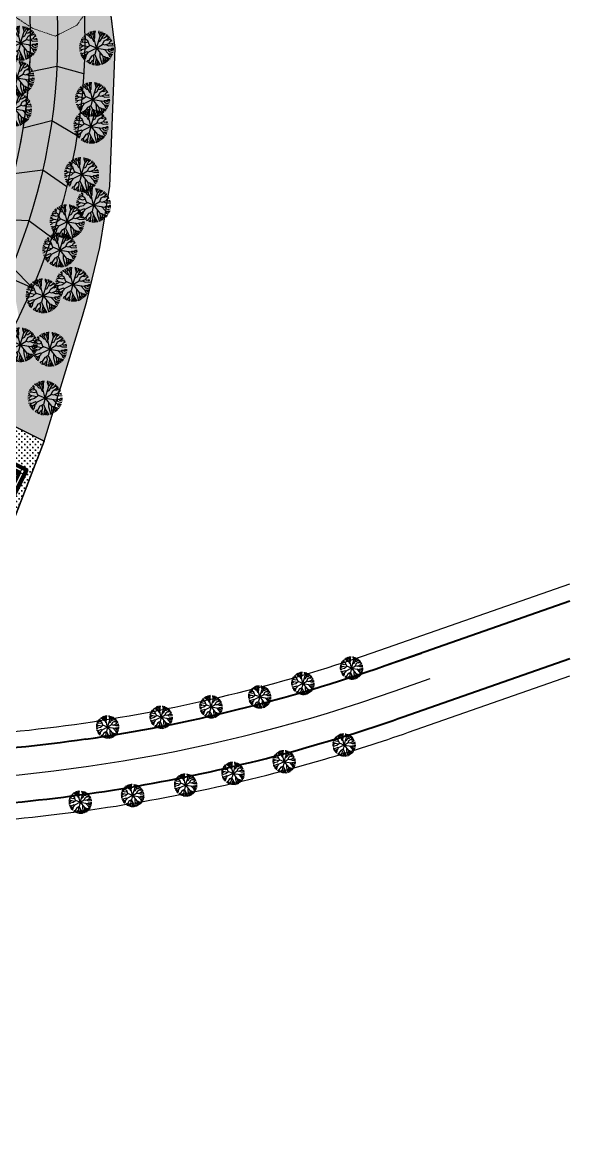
# Model space of a CAD drawing. Header units: millimetres. Extents: x -840588 to 786814, y -467537 to 194195.
# Drawn here: x 473559 to 574410, y -376769 to -172039 of the extents above; entities that cross this region are included whole.
import ezdxf

# ---------------------------------------------------------------- set-up
doc = ezdxf.new("R2010")
doc.units = ezdxf.units.MM
doc.header["$LTSCALE"] = 100
doc.header["$MEASUREMENT"] = 0
doc.linetypes.add('3-1', pattern=[4, 3, -1])
doc.linetypes.add('CENTER2', pattern=[1.125, 0.75, -0.125, 0.125, -0.125])
for name, color, linetype in [('1gt tim duong', 10, 'Continuous'), ('A-Grid', 179, 'CENTER2'), ('A-tree', 3, 'Continuous'), ('caycay', 96, 'Continuous'), ('ct-ramdoc', 250, 'Continuous'), ('ctrinh-mai 1', 16, 'Continuous'), ('ctrinh-mai 2', 24, 'Continuous'), ('gthong-viahe', 5, 'Continuous')]:
    doc.layers.add(name, color=color, linetype=linetype)
for name, color, linetype, lineweight in [('AO', 5, '3-1', 13), ('ctrinh-phu', 234, 'Continuous', 100), ('gthong-duong', 7, 'Continuous', 40), ('PV_X_Lo', 1, 'Continuous', 9)]:
    doc.layers.add(name, color=color, linetype=linetype, lineweight=lineweight)
pattern_1 = [(0, (-139265.3557, -1346437.7425), (2e-16, 1.875), []), (0, (-139264.7307, -1346438.3675), (2e-16, 1.875), [])]
pattern_2 = [(90, (-139265.3557, -1346437.7425), (-1.875, 2e-16), []), (90, (-139264.7307, -1346437.1175), (-1.875, 2e-16), [])]

# ---------------------------------------------------------------- blocks, each defined once
blk = doc.blocks.new('tram xulincthai')
at = {"layer": 'ctrinh-mai 1'}
h = blk.add_hatch(dxfattribs=at)
h.set_pattern_fill('ANSI32', color=256, scale=5, angle=315, style=0)
h.set_pattern_definition(pattern_1)
h.paths.add_polyline_path([(-1, 21), (-5, 17), (-5, 10), (-1, 6)])
h = blk.add_hatch(dxfattribs=at)
h.set_pattern_fill('ANSI32', color=256, scale=5, angle=45, style=0)
h.set_pattern_definition(pattern_2)
h.paths.add_polyline_path([(-5, 10), (-9, 6), (-1, 6), (-1, 6)])
at = {"layer": 'ctrinh-mai 2'}
h = blk.add_hatch(dxfattribs=at)
h.set_pattern_fill('ANSI32', color=256, scale=5, angle=315, style=0)
h.set_pattern_definition(pattern_1)
h.paths.add_polyline_path([(-5, 17), (-9, 21), (-9, 21), (-9, 6), (-5, 10)])
h = blk.add_hatch(dxfattribs=at)
h.set_pattern_fill('ANSI32', color=256, scale=5, angle=45, style=0)
h.set_pattern_definition(pattern_2)
h.paths.add_polyline_path([(-1, 21), (-9, 21), (-5, 17)])
at = {"layer": 'ctrinh-phu'}
for p, q in [((-9, 21), (-5, 17)), ((-1, 21), (-5, 17)), ((-5, 17), (-5, 10)), ((-9, 6), (-5, 10)), ((-1, 6), (-5, 10))]:
    blk.add_line(p, q, dxfattribs=at)
for points in [[(0, 22), (-10, 22), (-10, 5), (0, 5)], [(-0.2, 21.8), (-9.8, 21.8), (-9.8, 5.2), (-0.2, 5.2)], [(-1, 21), (-9, 21), (-9, 6), (-1, 6)]]:
    blk.add_lwpolyline(points, close=True, dxfattribs=at)
blk = doc.blocks.new('luoicot nhadichvu')
at = {"layer": 'A-Grid', "ltscale": 0.2}
for points in [[(-3.35, 11.18), (-10.96, -4.02)], [(-4.69, 10.74), (4.25, 6.26)], [(3.81, 7.6), (-3.81, -7.6)], [(-11.41, -2.68), (-2.46, -7.15)]]:
    blk.add_lwpolyline(points, dxfattribs=at)
blk = doc.blocks.new('A$C537F0C63')
at = {"layer": 'caycay'}
for p, q in [((4.71, 10.8), (4.27, 11.99)), ((4.91, 11.59), (4.85, 12.15)), ((6.16, 11.94), (6.2, 12.28)), ((6.35, 11.71), (6.16, 11.94)), ((6.35, 11.71), (6.61, 11.94)), ((6.61, 11.94), (6.62, 12.26)), ((6.83, 11.3), (6.89, 12.23)), ((7.44, 11.43), (7.65, 12.09)), ((7.68, 10.91), (8.02, 11.98)), ((1.28, 8.04), (0.44, 8.47)), ((0.92, 8.53), (0.59, 8.8)), ((2.01, 8.72), (0.76, 9.13)), ((0.94, 8.22), (0.92, 8.53)), ((1.92, 9.23), (1.09, 9.65)), ((1.52, 7.56), (1.28, 8.04)), ((1.77, 9.62), (1.34, 9.99)), ((2.01, 10.06), (1.67, 10.36)), ((1.88, 9.24), (1.77, 9.62)), ((3.27, 8.53), (1.88, 9.24)), ((2.31, 10.18), (2.01, 10.06)), ((2.54, 8.91), (2.01, 8.72)), ((2.27, 10.55), (2.04, 10.72)), ((2.3, 10.19), (2.27, 10.55)), ((3.22, 9.66), (2.3, 10.19)), ((3, 10.72), (2.57, 11.14)), ((3.27, 10.73), (2.96, 11.4)), ((3.27, 10.73), (3, 10.72)), ((3.99, 9.54), (3.22, 9.66)), ((3.57, 11.08), (3.27, 11.58)), ((4.5, 8.71), (3.27, 10.73)), ((3.91, 7.3), (3.27, 8.53)), ((3.81, 11.1), (3.57, 11.08)), ((3.91, 11.37), (3.79, 11.82)), ((3.81, 11.1), (3.91, 11.37)), ((4.24, 10.5), (3.81, 11.1)), ((4.59, 10.24), (4.24, 10.5)), ((5.32, 8.31), (4.5, 8.71)), ((4.58, 10.28), (4.71, 10.8)), ((6.13, 6.14), (4.58, 10.28)), ((4.7, 10.83), (4.91, 11.59)), ((6.13, 6.14), (6.97, 10.92)), ((6.45, 9.84), (6.35, 11.71)), ((6.72, 9.49), (6.45, 9.84)), ((6.53, 8.41), (6.95, 8.57)), ((6.97, 10.92), (6.83, 11.3)), ((6.95, 8.57), (7.77, 10.56)), ((6.97, 10.92), (7.44, 11.43)), ((7.39, 9.65), (7.97, 9.8)), ((7.77, 10.56), (7.68, 10.91)), ((7.77, 10.56), (8.11, 10.7)), ((7.97, 9.8), (8.93, 10.87)), ((8.11, 10.7), (8.71, 11.71)), ((8.58, 7.28), (9.09, 8.92)), ((8.93, 10.87), (9.27, 11.41)), ((8.93, 10.87), (9.17, 10.86)), ((8.94, 8.45), (9.94, 8.18)), ((9.09, 8.92), (9.75, 9.38)), ((9.17, 10.86), (9.54, 11.24)), ((9.73, 10.45), (10.14, 10.79)), ((9.79, 10.1), (9.73, 10.45)), ((9.75, 9.38), (9.79, 10.1)), ((9.75, 9.38), (10.35, 9.18)), ((9.76, 9.62), (10.89, 10.02)), ((9.79, 10.1), (10.36, 10.59)), ((9.94, 8.18), (10.81, 8.56)), ((10.35, 9.18), (11.2, 9.59)), ((10.79, 8.55), (11.21, 8.41)), ((10.81, 8.56), (11.05, 8.99)), ((11.05, 8.99), (11.44, 9.21)), ((11.21, 8.41), (11.7, 8.71)), ((11.54, 7.84), (11.96, 8.05)), ((0.57, 5.77), (0, 5.73)), ((1.76, 6.68), (0.01, 6.66)), ((0.78, 5.51), (0.04, 5.32)), ((0.45, 7.19), (0.09, 7.24)), ((1.06, 5.06), (0.14, 4.78)), ((1.12, 7.32), (0.15, 7.55)), ((1.72, 4.63), (0.31, 4.18)), ((0.71, 7.42), (0.45, 7.19)), ((0.8, 5.49), (0.57, 5.77)), ((1.86, 5.53), (0.8, 5.49)), ((1.3, 5.51), (1.06, 5.06)), ((1.54, 7.55), (1.12, 7.32)), ((3.1, 7.07), (1.52, 7.56)), ((2.11, 4), (1.62, 3.79)), ((2.09, 3.99), (1.7, 3.02)), ((2.15, 5.28), (1.72, 4.63)), ((2.7, 7.19), (1.76, 6.68)), ((2.18, 5.25), (1.86, 5.53)), ((3.34, 5.51), (2.11, 4)), ((6.13, 6.14), (2.18, 5.25)), ((3.88, 7.35), (3.1, 7.07)), ((6.13, 6.14), (3.91, 7.3)), ((6.13, 6.14), (4.04, 3.18)), ((4.99, 4.53), (5.06, 3.01)), ((6.13, 6.14), (8.58, 7.28)), ((6.13, 6.14), (9.31, 4.77)), ((6.13, 6.14), (6.84, 3.9)), ((8.28, 7.14), (9.09, 6.75)), ((9.08, 6.76), (9.9, 6.15)), ((9.09, 6.75), (11.19, 7.34)), ((9.31, 4.77), (9.56, 4.97)), ((9.31, 4.77), (9.62, 4.17)), ((9.56, 4.97), (11.29, 4.43)), ((9.62, 4.17), (11.36, 2.93)), ((9.9, 6.15), (11.46, 5.87)), ((10.77, 7.22), (11.65, 6.71)), ((11.19, 7.34), (11.54, 7.84)), ((11.22, 4.45), (11.31, 4.16)), ((11.29, 4.43), (11.54, 4.68)), ((11.31, 4.16), (11.83, 3.87)), ((11.33, 7.54), (11.9, 7.41)), ((11.46, 5.87), (11.83, 6.16)), ((11.46, 5.87), (11.73, 5.47)), ((11.54, 4.68), (12.06, 4.58)), ((11.65, 6.71), (12.23, 6.76)), ((11.73, 5.47), (12.22, 5.39)), ((11.83, 6.16), (12.27, 6.15)), ((11.9, 7.41), (12.11, 7.5)), ((1.23, 3.88), (0.57, 3.54)), ((1.6, 3.79), (0.8, 3.09)), ((1.7, 3.02), (1.11, 2.6)), ((1.62, 3.79), (1.23, 3.88)), ((2.36, 2.53), (1.49, 2.11)), ((2.5, 2.27), (1.82, 1.76)), ((2.56, 1.71), (2.25, 1.38)), ((2.95, 2.62), (2.36, 2.53)), ((3.43, 2.99), (2.5, 2.27)), ((2.5, 2.27), (2.56, 1.71)), ((3.34, 2.09), (2.64, 1.09)), ((3.66, 1.72), (3.15, 0.77)), ((3.37, 2.94), (3.34, 2.09)), ((4.04, 3.18), (3.43, 2.99)), ((4.15, 1.49), (3.63, 0.53)), ((4.03, 1.96), (3.66, 1.72)), ((4.04, 3.18), (4.03, 1.96)), ((4.03, 1.95), (4.15, 1.49)), ((4.29, 0.72), (4.11, 0.34)), ((4.63, 0.99), (4.29, 0.72)), ((4.63, 0.99), (4.55, 0.2)), ((5.06, 3.01), (4.63, 0.99)), ((6.06, 1.85), (5.15, 0.08)), ((5.69, 0.28), (5.64, 0.02)), ((6.05, 0.69), (5.69, 0.28)), ((6.03, 0.68), (6.15, 0)), ((6.06, 1.85), (6.05, 0.69)), ((6.05, 1.2), (6.3, 0.89)), ((6.84, 3.9), (6.06, 1.85)), ((6.3, 0.89), (6.57, 0.02)), ((6.33, 2.56), (6.62, 1.86)), ((6.62, 1.86), (7.05, 0.07)), ((6.84, 3.9), (7.43, 3.52)), ((7.43, 3.52), (7.28, 2.68)), ((7.28, 2.68), (7.72, 1.04)), ((7.43, 3.52), (8.1, 3.33)), ((7.72, 1.04), (7.5, 0.7)), ((7.5, 0.7), (7.66, 0.19)), ((7.51, 1.81), (8.13, 1.46)), ((7.68, 0.99), (8.13, 0.34)), ((8.1, 3.33), (9.11, 1.94)), ((8.13, 1.46), (8.63, 0.54)), ((8.37, 1.01), (8.76, 0.99)), ((8.76, 0.99), (8.99, 0.71)), ((9.11, 1.94), (9.05, 1.46)), ((9.05, 1.46), (9.36, 0.92)), ((9.11, 1.91), (9.56, 1.85)), ((9.56, 1.85), (9.93, 1.32)), ((9.94, 3.94), (10.23, 2.93)), ((10.23, 2.93), (10.79, 2.14)), ((10.48, 3.56), (10.95, 3.75)), ((10.92, 3.24), (10.93, 2.74)), ((10.93, 2.74), (11.11, 2.55)), ((10.95, 3.75), (11.66, 3.48))]:
    blk.add_line(p, q, dxfattribs=at)

msp = doc.modelspace()

# ---------------------------------------------------------------- hatches: boundary and pattern name
at = {"layer": 'A-tree'}
h = msp.add_hatch(dxfattribs=at)
h.set_pattern_fill('CROSS', color=256, scale=2000, angle=-360.02274, style=0)
h.set_pattern_definition([(359.977259183, (-616218387.06, -1205141167.6), (500.19841168, 499.80150956), [250, -750]), (89.977259183, (-616218262.1, -1205141292.66), (-499.80150956, 500.19841168), [250, -750])])
edge = h.paths.add_edge_path(flags=0)
edge.add_line((477605, -249195), (484660, -226152))
edge.add_line((484660, -226152), (485457, -223424))
edge.add_line((485457, -223424), (487824, -213553))
edge.add_line((487824, -213553), (489671, -202264))
edge.add_line((489671, -202264), (490687, -176805))
edge.add_line((490687, -176805), (487769, -153340))
edge.add_line((487769, -153340), (480976, -130013))
edge.add_ellipse((329649, -191175), major_axis=(115460, 115368), ratio=1, start_angle=337.02983, end_angle=357.06723)
edge.add_ellipse((341900, -183495), major_axis=(-105317, 105401), ratio=1, start_angle=268.02914, end_angle=280.62808)
edge.add_ellipse((445535, -56740), major_axis=(-14020, 14031), ratio=1, start_angle=56.08423, end_angle=91.90033)
edge.add_line((431977, -71218), (431980, -71221))
edge.add_line((431980, -71221), (447396, -85960))
edge.add_ellipse((341938, -185476), major_axis=(102571, 102490), ratio=1, start_angle=339.75639, end_angle=358.3623, ccw=False)
edge.add_ellipse((370084, -174829), major_axis=(81350, 81285), ratio=1, start_angle=288.43476, end_angle=340.80548, ccw=False)
edge.add_line((472922, -226299), (464697, -242734))
edge.add_line((464697, -242734), (477605, -249195))
h = msp.add_hatch(dxfattribs=at)
h.set_pattern_fill('CROSS', color=256, scale=2000, angle=-360.02274, style=0)
h.set_pattern_definition([(359.977259183, (-616218387.06, -1205141167.6), (500.19841168, 499.80150956), [250, -750]), (89.977259183, (-616218262.1, -1205141292.66), (-499.80150956, 500.19841168), [250, -750])])
edge = h.paths.add_edge_path(flags=0)
edge.add_line((300932, -128677), (300932, -128677))
edge.add_line((300932, -128677), (316095, -118873))
edge.add_line((316095, -118873), (446936, -118925))
edge.add_line((446936, -118925), (446936, -118924))
edge.add_ellipse((446868, -133924), major_axis=(-10602, 10611), ratio=1, start_angle=253.06797, end_angle=314.76601, ccw=False)
edge.add_ellipse((370084, -174829), major_axis=(-72096, 72154), ratio=1, start_angle=200.99237, end_angle=253.06797, ccw=False)
edge.add_line((463244, -216365), (463244, -216930))
edge.add_line((463244, -216930), (466275, -216931))
edge.add_ellipse((370086, -174828), major_axis=(-74217, 74276), ratio=1, start_angle=201.38318, end_angle=253.789)
edge.add_ellipse((444596, -133923), major_axis=(-14137, 14148), ratio=1, start_angle=253.789, end_angle=314.65684)
edge.add_line((444724, -113924), (305938, -113869))
edge.add_line((305938, -113869), (300936, -118867))
edge.add_line((300936, -118867), (300932, -128677))
edge.add_line((300932, -128677), (300932, -128677))
h = msp.add_hatch(dxfattribs=at)
h.set_pattern_fill('CROSS', color=256, scale=2000, angle=-0.02274, style=0)
h.set_pattern_definition([(359.977259183, (-616218387.06, -1205141167.6), (500.19841168, 499.80150956), [250, -750]), (89.977259183, (-616218262.1, -1205141292.66), (-499.80150956, 500.19841168), [250, -750])])
h.paths.add_polyline_path([(461955, -248212), (474475, -254478), (466866, -269680), (454347, -263414), (451661, -268780), (467024, -276469), (477605, -249195), (464697, -242734)], flags=0)

# ---------------------------------------------------------------- linework, layer by layer
at = {"layer": '1gt tim duong', "ltscale": 3}
for points in [[(515923, 20222), (427772, -40907, 0.4745499), (425348, -71798), (443847, -89484, -0.0812158), (469114, -126942, -0.232682), (468451, -224062), (439519, -281868, -0.2840782), (421626, -292917), (-54965, -292727, 0.0951492), (-66078, -294857), (-155993, -330672), (-162786, -332678)], [(-161054, -307968), (373128, -311687), (440726, -312158, 0.086264), (542081, -295266), (548719, -292939)]]:
    msp.add_lwpolyline(points, format="xyb", dxfattribs=at)
at = {"layer": 'A-tree'}
for p, q in [((490687, -176805), (487769, -153340)), ((489671, -202264), (490687, -176805)), ((487824, -213553), (489671, -202264)), ((485457, -223424), (487824, -213553)), ((484660, -226152), (485457, -223424)), ((477605, -249195), (484660, -226152)), ((464697, -242734), (477605, -249195)), ((477605, -249195), (464697, -242734)), ((461955, -248212), (474475, -254478)), ((467024, -276469), (477605, -249195)), ((474475, -254478), (466866, -269680))]:
    msp.add_line(p, q, dxfattribs=at)
msp.add_arc((370086, -174828), 105000, 336.36044, 28.76626, dxfattribs=at)
at = {"layer": 'A-tree', "extrusion": (0, 0, -1)}
for radius, start, end in [(115000, 154.21726, 206.58798), (102000, 151.95477, 204.03037)]:
    msp.add_arc((-370084, -174829), radius, start, end, dxfattribs=at)
at = {"layer": 'AO'}
msp.add_lwpolyline([(468501, -162516), (471496, -160594), (476481, -160740), (481450, -164055), (484703, -167080), (485391, -170031), (483638, -172583), (479636, -174602), (475535, -173192), (470403, -169850), (467738, -166743), (467610, -164969)], close=True, dxfattribs=at)
at = {"layer": 'ct-ramdoc'}
msp.add_line((466273, -216932), (475434, -220942), dxfattribs=at)
for points in [[(474863, -181192), (479956, -180131), (484874, -181452)], [(473760, -191500), (479011, -190154), (483659, -192921)], [(472041, -199925), (477339, -199251), (481759, -202304)], [(469388, -208329), (474779, -208577), (479017, -211688)], [(466420, -216616), (471642, -217090), (475434, -220942)]]:
    msp.add_lwpolyline(points, dxfattribs=at)
at = {"layer": 'gthong-duong', "ltscale": 2}
for points in [[(485270, -304094, 0.0482435), (540426, -290548), (574409, -278633)], [(485270, -304094, 0.0482435), (540426, -290548), (547065, -288220)], [(528811, -304791, 0.0128537), (543735, -299985), (574404, -289231)], [(53065, -376769), (53415, -326462, -0.4142136), (65498, -314545), (175005, -315308), (205008, -315517), (251608, -315841), (294380, -316139), (373535, -316690), (440638, -317157, 0.0131857), (456755, -316845, 0.0200229), (481137, -314747, 0.0401707), (528811, -304791)], [(485270, -304094, -0.0215767), (459952, -306667, -0.0162729), (440761, -307158), (373163, -306687), (300840, -306184, -0.351733), (297927, -303812)]]:
    msp.add_lwpolyline(points, format="xyb", dxfattribs=at)
at = {"layer": 'gthong-viahe'}
msp.add_lwpolyline([(484660, -226152), (485457, -223424), (487824, -213553), (489671, -202264), (490687, -176805), (487769, -153340), (480976, -130013, 0.0876531), (450860, -81866, 0.0527765), (427170, -61307, 0.0022456), (426069, -60546, 0.1574211), (431969, -71210), (447396, -85960, -0.0813624), (473636, -124808, -0.2325726), (472922, -226299), (464697, -242734), (477605, -249195), (477605, -249195)], format="xyb", close=True, dxfattribs=at)
for points in [[(457386, -199297, -0.1834244), (459901, -205930), (459897, -217133, 0.8063046), (465626, -218378, 0.2367127), (462125, -124299, 0.2736206), (444601, -113924), (304933, -113869, 0.4142136), (292933, -125859), (292933, -125859), (292932, -127864, 0.4142136), (295931, -130865), (300931, -130867)], [(486519, -300876, 0.0467858), (539434, -287717), (574410, -275453)], [(294359, -319139), (373072, -319687), (440671, -320158, 0.0123863), (455926, -319886, 0.0195355), (479904, -317924, 0.0409748), (529270, -307782, 0.0131812), (544728, -302816), (574403, -292411)], [(456401, -303849, 0.0028948), (459778, -303672, 0.0230319), (486519, -300876)]]:
    msp.add_lwpolyline(points, format="xyb", dxfattribs=at)
msp.add_lwpolyline([(464697, -242734), (477605, -249195), (468151, -273563), (467024, -276469), (451661, -268780), (454347, -263414), (466866, -269680), (474475, -254478), (461955, -248212), (464697, -242734)], dxfattribs=at)
at = {"layer": 'PV_X_Lo', "ltscale": 5, "const_width": 200}
msp.add_lwpolyline([(468151, -273563), (477605, -249195), (464697, -242734), (443990, -284106, -0.1392835), (434769, -294188), (434700, -304114), (456240, -304264)], format="xyb", close=True, dxfattribs=at)

# ---------------------------------------------------------------- block references
at = {"xscale": 999.9999999999999, "yscale": 999.9999999999999, "zscale": 999.9999999999999, "rotation": 333.412020094036}
msp.add_blockref('tram xulincthai', (464628, -274151), dxfattribs=at)
at = {"layer": 'A-Grid', "xscale": 1000.000000000001, "yscale": 1000.000000000001, "zscale": 1000.000000000001, "rotation": 359.9772591828279}
msp.add_blockref('luoicot nhadichvu', (469780, -261633), dxfattribs=at)
at = {"layer": 'caycay', "extrusion": (-1.84909e-06, -5.24042e-08, 1)}
for p, xscale, yscale, zscale, rotation in [((476612, -178903, -2), -518.4000000042536, 518.3999999426321, 518.4000000000002, 3.269462154405618), ((490581, -179799, -2), -518.4000000042536, 518.3999999426321, 518.4000000000002, 3.269462154405618), ((475967, -185277, -2), -518.4000000042536, 518.3999999426321, 518.4000000000002, 3.269462154405618), ((489861, -189244, -2), -518.4000000042536, 518.3999999426321, 518.4000000000002, 3.269462154405618), ((475518, -191002, -2), -518.4000000042536, 518.3999999426321, 518.4000000000002, 3.269462154405618), ((489571, -194212, -2), -518.4000000042536, 518.3999999426321, 518.4000000000002, 3.269462154405618), ((487848, -203084, -2), -518.4000000042536, 518.3999999426321, 518.4000000000002, 3.269462154405618), ((490068, -208724, -2), -518.4000000042536, 518.3999999426321, 518.4000000000002, 3.269462154405618), ((485191, -211772, -2), -518.4000000042536, 518.3999999426321, 518.4000000000002, 3.269462154405618), ((483828, -216995, -2), -518.4000000042536, 518.3999999426321, 518.4000000000002, 3.269462154405618), ((486256, -223317, -2), -518.4000000042536, 518.3999999426321, 518.4000000000002, 3.269462154405618), ((480745, -225437, -2), -518.4000000042536, 518.3999999426321, 518.4000000000002, 3.269462154405618), ((476534, -234447, -2), -518.4000000042536, 518.3999999426321, 518.4000000000002, 3.269462154405618), ((482006, -235253, -2), -518.4000000042536, 518.3999999426321, 518.4000000000002, 3.269462154405618), ((481117, -244257, -2), -518.4000000042536, 518.3999999426321, 518.4000000000002, 3.269462154405618), ((536458, -293007, -2), -347.3280000366057, 347.3280000034728, 347.3280000000001, 3.269462147545186), ((527494, -295837, -2), -347.3280000366057, 347.3280000034728, 347.3280000000001, 3.269462147545186), ((519551, -298327, -2), -347.3280000366057, 347.3280000034728, 347.3280000000001, 3.269462147545186), ((510587, -300137, -2), -347.3280000366057, 347.3280000034728, 347.3280000000001, 3.269462147545186), ((501396, -302060, -1), -347.3280000366057, 347.3280000034728, 347.3280000000001, 3.269462147545186), ((491524, -303870, -1), -347.3280000366057, 347.3280000034728, 347.3280000000001, 3.269462147545186), ((535091, -307174, -2), -347.3280000366057, 347.3280000034728, 347.3280000000001, 3.269462147545186), ((524049, -310248, -2), -347.3280000366057, 347.3280000034728, 347.3280000000001, 3.269462147545186), ((514631, -312398, -2), -347.3280000366057, 347.3280000034728, 347.3280000000001, 3.269462147545186), ((505894, -314548, -1), -347.3280000366057, 347.3280000034728, 347.3280000000001, 3.269462147545186), ((496135, -316471, -1), -347.3280000366057, 347.3280000034728, 347.3280000000001, 3.269462147545186), ((486491, -317714, -1), -347.3280000366057, 347.3280000034728, 347.3280000000001, 3.269462147545186)]:
    msp.add_blockref('A$C537F0C63', p, dxfattribs=dict(at, xscale=xscale, yscale=yscale, zscale=zscale, rotation=rotation))

doc.saveas('drawing.dxf')
